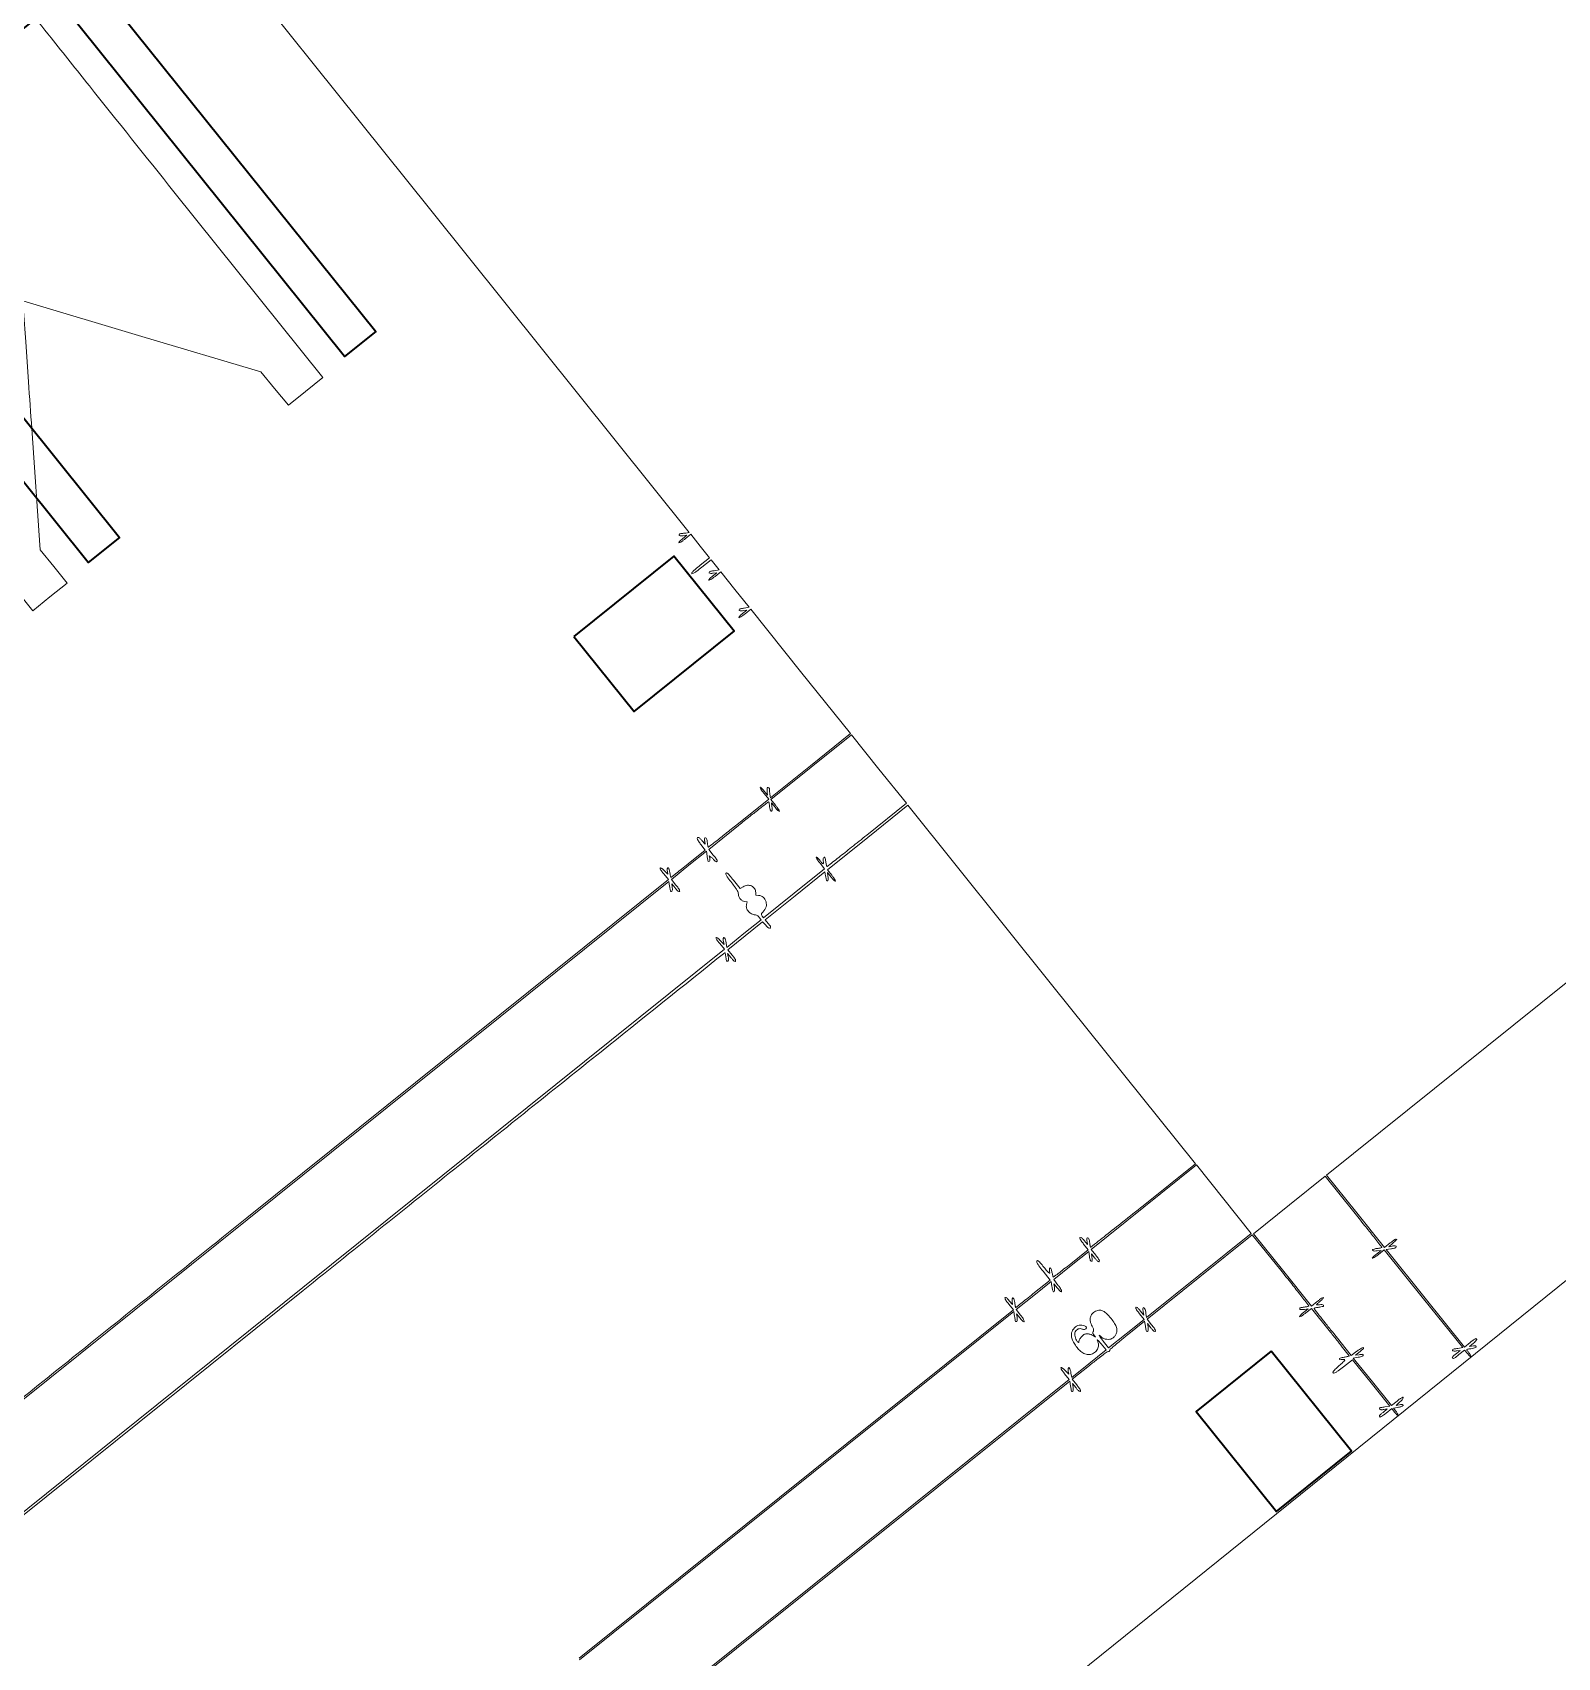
# Model space of a CAD drawing. Header units: metres. Extents: x 7511766 to 7511973, y 4692310 to 4692411.
# Drawn here: x 7511952.18 to 7511961.69, y 4692350.5 to 4692360.63 of the extents above; entities that cross this region are included whole.
import ezdxf

# ---------------------------------------------------------------- set-up
doc = ezdxf.new("R2010")
doc.units = ezdxf.units.M
doc.layers.get('0').update_dxf_attribs({"lineweight": 0})
for name, color, linetype, lineweight in [('A - objekti 1 gjendja faktike_Pen_No__1', 7, 'Continuous', 0), ('ll-cde-shtyllat', 7, 'Continuous', 0), ('shytllat', 5, 'Continuous', 0)]:
    doc.layers.add(name, color=color, linetype=linetype, lineweight=lineweight)
doc.layers.add('A - objekti 1 gjendja faktike_Pen_No__8', color=7, linetype='Continuous', lineweight=0, true_color=0xa80f02)
doc.layers.get('0').freeze()

# ---------------------------------------------------------------- blocks, each defined once
blk = doc.blocks.new('A$C51214811')
for points in [[(494.49, 37.88, -0.000004), (503.41, 37.86, -0.425827)], [(368.33, 156.34), (370.53, 156.34), (370.53, 158.62), (370.53, 160.9), (368.31, 160.9), (366.08, 160.9), (355.68, 168.11, 0.000017), (351.67, 170.88, 0.000027), (348.26, 173.25, 0.000004), (345.22, 175.34, 0.001686)], [(344.74, 175.68), (355.37, 183.03), (365.99, 190.39), (368.24, 190.43), (370.49, 190.47), (370.49, 192.76), (370.49, 195.04), (345.72, 195.06, -0.000133), (331.63, 195.08, -0.001108), (325.24, 195.1, -0.000175), (321.04, 195.13, -0.412304)], [(320.96, 214.71), (363.94, 214.71), (406.92, 214.71), (406.73, 214.39, -0.004855), (406.66, 214.27, -0.005537), (406.58, 214.14, -0.005042), (406.51, 214.04, -0.030884), (406.47, 214, 0.094374), (406.42, 213.9, 0.116251), (406.41, 213.8, 0.159083), (406.44, 213.72, 0.211125), (406.51, 213.7, 0.175744), (406.56, 213.71, 0.030637), (406.64, 213.79, 0.030019), (406.72, 213.89, 0.022931), (406.8, 214.01), (406.99, 214.33), (406.99, 213.76, 0.013372), (407, 213.54, 0.023366), (407.02, 213.35, 0.020491), (407.05, 213.21, 0.346819), (407.08, 213.19, 0.365646), (407.11, 213.22, 0.014491), (407.14, 213.4, 0.018502), (407.16, 213.64, 0.009164), (407.16, 213.95), (407.16, 214.71), (408.73, 214.71), (410.29, 214.71), (410.29, 213.48, 0.003213), (410.3, 212.81, 0.022561), (410.32, 212.48, 0.049302), (410.35, 212.31, 0.328801), (410.42, 212.26, 0.328801), (410.49, 212.31, 0.049302), (410.52, 212.48, 0.022561), (410.54, 212.81, 0.003213), (410.55, 213.48), (410.55, 214.71), (411.23, 214.71), (411.9, 214.71), (411.65, 214.26, 0.005105), (411.47, 213.93, 0.05887), (411.41, 213.79, 0.273209), (411.43, 213.72, 0.194915), (411.5, 213.7, 0.175744), (411.55, 213.71, 0.030637), (411.63, 213.79, 0.030019), (411.71, 213.89, 0.022931), (411.79, 214.01), (411.98, 214.33), (411.98, 213.76, 0.013372), (411.99, 213.54, 0.023366), (412.01, 213.35, 0.020491), (412.04, 213.21, 0.346819), (412.07, 213.19, 0.365646), (412.11, 213.22, 0.014491), (412.13, 213.4, 0.018502), (412.15, 213.64, 0.009164), (412.16, 213.95), (412.16, 214.71), (414.52, 214.71), (416.89, 214.71), (416.64, 214.26, 0.005105), (416.46, 213.93, 0.05887), (416.4, 213.79, 0.273209), (416.42, 213.72, 0.194915), (416.49, 213.7, 0.175744), (416.54, 213.71, 0.030637), (416.62, 213.79, 0.030019), (416.7, 213.89, 0.022931), (416.78, 214.01), (416.97, 214.33), (416.97, 213.76, 0.013372), (416.98, 213.54, 0.023366), (417, 213.35, 0.020491), (417.03, 213.21, 0.346819), (417.06, 213.19, 0.365646), (417.1, 213.22, 0.014491), (417.12, 213.4, 0.018502), (417.14, 213.64, 0.009164), (417.15, 213.95), (417.15, 214.71), (425.44, 214.71), (433.73, 214.71), (433.73, 209.37), (433.73, 204.04), (433.41, 204.23, -0.004855), (433.28, 204.3, -0.005537), (433.16, 204.38, -0.005042), (433.06, 204.45, -0.030884), (433.01, 204.49, 0.094374), (432.92, 204.54, 0.116251), (432.82, 204.55, 0.159083), (432.74, 204.52, 0.211125), (432.71, 204.45, 0.175744), (432.73, 204.4, 0.030637), (432.81, 204.32, 0.030019), (432.91, 204.24, 0.022931), (433.03, 204.16), (433.35, 203.97), (432.78, 203.97, 0.013372), (432.55, 203.96, 0.023366), (432.37, 203.94, 0.020491), (432.23, 203.92, 0.346819), (432.21, 203.88, 0.365646), (432.24, 203.85, 0.014491), (432.42, 203.82, 0.018502), (432.66, 203.8, 0.009164), (432.97, 203.8), (433.73, 203.8), (433.73, 199.78, -0.001026), (433.73, 198.24, -0.001711), (433.72, 196.94, -0.000118), (433.7, 195.78, -0.410874), (433.68, 195.76, -0.123338), (433.66, 195.77, -0.004527), (433.55, 195.82, -0.008014), (433.44, 195.89, -0.005516), (433.31, 195.97, 0.025038), (433.07, 196.11, 0.062172), (432.88, 196.17, 0.131175), (432.76, 196.17, 0.326866), (432.71, 196.1, 0.190299), (432.73, 196.06, 0.029092), (432.79, 196, 0.029066), (432.88, 195.93, 0.021498), (432.99, 195.87), (433.26, 195.72), (432.73, 195.69, 0.00848), (432.44, 195.67, 0.060326), (432.3, 195.64, 0.17153), (432.24, 195.6, 0.191761), (432.22, 195.52, 0.202683), (432.27, 195.45, 0.091745), (432.38, 195.4, 0.039345), (432.59, 195.37, 0.006432), (432.99, 195.35), (433.73, 195.33), (433.73, 193.05, -0.001383), (433.73, 192.17, -0.002307), (433.72, 191.44, -0.000215), (433.71, 190.78, -0.409647), (433.69, 190.77, -0.118776), (433.67, 190.77, -0.002401), (433.56, 190.83, -0.005535), (433.44, 190.9, -0.003675), (433.29, 190.98, 0.011167), (433.14, 191.06, 0.013731), (433, 191.13, 0.012176), (432.88, 191.18, 0.090598), (432.82, 191.19, 0.192997), (432.74, 191.16, 0.340288), (432.73, 191.09, 0.109392), (432.82, 190.99, 0.035201), (432.99, 190.88), (433.26, 190.73), (432.76, 190.68, 0.017263), (432.56, 190.66, 0.029087), (432.39, 190.62, 0.030909), (432.27, 190.58, 0.218326), (432.23, 190.54, 0.394038), (432.25, 190.48, 0.06108), (432.37, 190.45, 0.029434), (432.58, 190.43, 0.006363), (432.96, 190.43), (433.73, 190.43), (433.73, 134.21, -0.000056), (433.73, 112.66, -0.000094), (433.72, 94.51)], [(433.9, 77.83), (433.9, 134.09), (433.9, 190.35), (434.35, 190.09, 0.005091), (434.68, 189.91, 0.060859), (434.82, 189.85, 0.280946), (434.88, 189.87, 0.183407), (434.91, 189.95, 0.174943), (434.89, 190, 0.032609), (434.82, 190.08, 0.031428), (434.72, 190.16, 0.024173), (434.6, 190.24), (434.28, 190.43), (434.85, 190.43, 0.008975), (435.14, 190.43, 0.045684), (435.3, 190.46, 0.104993), (435.39, 190.49, 0.2369), (435.42, 190.56, 0.273642), (435.38, 190.62, 0.084509), (435.27, 190.66, 0.035355), (435.06, 190.68, 0.005946), (434.66, 190.68), (433.9, 190.68), (433.9, 193.02), (433.9, 195.35), (434.35, 195.09, 0.004635), (434.69, 194.9, 0.061099), (434.82, 194.85, 0.294151), (434.89, 194.87, 0.172564), (434.91, 194.94, 0.14518), (434.9, 194.99, 0.046998), (434.85, 195.06, 0.042276), (434.78, 195.12, 0.036479), (434.69, 195.17), (434.47, 195.29), (434.67, 195.35, -0.023462), (434.77, 195.37, -0.011081), (434.89, 195.39, -0.010954), (435.03, 195.41, -0.015192), (435.15, 195.41, 0.030487), (435.27, 195.42, 0.076353), (435.35, 195.45, 0.11964), (435.4, 195.49, 0.160636), (435.42, 195.55, 0.273642), (435.38, 195.61, 0.084509), (435.27, 195.65, 0.035355), (435.06, 195.67, 0.005946), (434.66, 195.67), (433.9, 195.67), (433.9, 199.65, -0.001495), (433.9, 201.18, -0.002496), (433.92, 202.46, -0.000251), (433.93, 203.6, -0.421442), (433.96, 203.62, -0.10382), (434, 203.61, -0.007062), (434.11, 203.56, -0.009869), (434.23, 203.49, -0.007234), (434.36, 203.41, 0.012708), (434.5, 203.33, 0.015414), (434.63, 203.27, 0.01405), (434.75, 203.22, 0.095102), (434.81, 203.2, 0.218217), (434.89, 203.24, 0.339983), (434.89, 203.31, 0.086405), (434.78, 203.43, 0.02268), (434.55, 203.58), (434.19, 203.79), (434.81, 203.8, 0.012065), (435.05, 203.8, 0.0222), (435.25, 203.82, 0.01921), (435.39, 203.85, 0.352506), (435.42, 203.88, 0.365646), (435.39, 203.92, 0.014491), (435.21, 203.94, 0.018502), (434.97, 203.96, 0.009164), (434.66, 203.97), (433.9, 203.97), (433.9, 209.34), (433.9, 214.71), (438.47, 214.71), (443.03, 214.71), (443.03, 209.42, -0.000903), (443.03, 207.39, -0.001507), (443.02, 205.69, -0.000092), (443, 204.16, -0.411285), (442.98, 204.13, -0.112389), (442.95, 204.14, -0.003975), (442.83, 204.2, -0.007185), (442.68, 204.28, -0.004948), (442.52, 204.37, 0.023312), (442.12, 204.57, 0.512959), (442.03, 204.51, 0.260592), (442.1, 204.35, 0.019352), (442.5, 204.08, -0.16362), (442.53, 204.03, -0.444968), (442.52, 203.99, -0.055603), (442.39, 203.98, -0.004947), (442.08, 203.97, 0.013429), (441.86, 203.96, 0.023296), (441.68, 203.94, 0.020304), (441.54, 203.92, 0.34644), (441.51, 203.88, 0.365646), (441.54, 203.85, 0.014491), (441.72, 203.82, 0.018502), (441.96, 203.8, 0.009164), (442.27, 203.8), (443.03, 203.8), (443.03, 199.74), (443.03, 195.67), (442.79, 195.67, -0.045202), (442.65, 195.69, -0.173936), (442.58, 195.73, -0.124084), (442.54, 195.82, -0.018531), (442.5, 196.02, 0.048604), (442.43, 196.33, 0.070608), (442.3, 196.58, 0.075596), (442.12, 196.77, 0.066008), (441.88, 196.91, 0.067667), (441.6, 196.99, 0.080305), (441.33, 196.98, 0.082194), (441.08, 196.88, 0.075227), (440.87, 196.71), (440.67, 196.5), (440.45, 196.68, 0.141316), (440.06, 196.84, 0.144435), (439.66, 196.76, 0.132324), (439.33, 196.47, 0.111067), (439.17, 196.03), (439.12, 195.67), (438.03, 195.67, 0.002898), (437.37, 195.67, 0.031598), (437.11, 195.65, 0.115524), (436.99, 195.61, 0.299041), (436.96, 195.53, 0.239075), (437.02, 195.45, 0.074021), (437.17, 195.4, 0.028183), (437.47, 195.37, 0.003355), (438.12, 195.36, -0.004423), (438.75, 195.34, -0.025553), (439.09, 195.31, -0.050017), (439.3, 195.25, -0.08163), (439.46, 195.16, 0.092458), (439.7, 195.04, 0.078532), (439.98, 195, 0.080314), (440.25, 195.05, 0.10485), (440.47, 195.18), (440.66, 195.36), (440.84, 195.14, 0.130156), (441.13, 194.92, 0.102991), (441.51, 194.85, 0.097984), (441.91, 194.94, 0.105537), (442.24, 195.18, -0.071584), (442.32, 195.24, -0.054902), (442.43, 195.3, -0.048331), (442.56, 195.33, -0.034219), (442.71, 195.34), (443.03, 195.34), (443.03, 193.04), (443.03, 190.75), (442.66, 190.97, 0.014122), (442.51, 191.06, 0.016351), (442.36, 191.13, 0.015522), (442.23, 191.18, 0.086748), (442.15, 191.19, 0.153061), (442.05, 191.16, 0.384928), (442.03, 191.09, 0.122288), (442.13, 190.98, 0.033834), (442.33, 190.87), (442.64, 190.73), (442.1, 190.68, 0.01551), (441.88, 190.66, 0.028269), (441.7, 190.62, 0.030562), (441.58, 190.58, 0.222764), (441.53, 190.54, 0.394072), (441.56, 190.48, 0.061095), (441.67, 190.45, 0.029435), (441.89, 190.43, 0.006363), (442.27, 190.43), (443.03, 190.43), (443.03, 134.21), (443.03, 77.98)], [(443.29, 77.83), (443.29, 134.04, -0.000106), (443.29, 155.6, -0.000176), (443.31, 173.75, -0.000001), (443.33, 190.23, -0.415883), (443.35, 190.26, -0.111035), (443.39, 190.25, -0.00754), (443.5, 190.2, -0.010506), (443.62, 190.13, -0.007675), (443.75, 190.05, 0.00846), (444.01, 189.9, 0.082579), (444.13, 189.85, 0.307657), (444.19, 189.88, 0.142341), (444.22, 189.96, 0.168972), (444.2, 190.02, 0.03918), (444.13, 190.1, 0.036138), (444.02, 190.18, 0.0286), (443.9, 190.25), (443.58, 190.42), (444.16, 190.43, 0.009031), (444.45, 190.43, 0.045588), (444.61, 190.45, 0.104163), (444.7, 190.49, 0.236978), (444.73, 190.56, 0.266366), (444.69, 190.62, 0.088943), (444.59, 190.66, 0.037256), (444.39, 190.68, 0.00643), (444.01, 190.68), (443.29, 190.68), (443.29, 193.01), (443.29, 195.33), (443.77, 195.35, 0.012571), (444.02, 195.37, 0.055818), (444.17, 195.4, 0.10964), (444.25, 195.45, 0.156356), (444.29, 195.53, 0.170556), (444.28, 195.6, 0.199387), (444.22, 195.65, 0.066037), (444.09, 195.67, 0.008037), (443.8, 195.67), (443.29, 195.67), (443.29, 199.66), (443.29, 203.64), (443.66, 203.42, 0.010478), (443.81, 203.34, 0.013276), (443.96, 203.27, 0.011328), (444.08, 203.22, 0.097751), (444.14, 203.2, 0.337884), (444.19, 203.25, 0.233138), (444.18, 203.33, 0.071039), (444.04, 203.47, 0.030186), (443.83, 203.6), (443.5, 203.79), (444.11, 203.8, 0.012089), (444.36, 203.8, 0.022171), (444.55, 203.82, 0.019132), (444.7, 203.85, 0.352327), (444.73, 203.88, 0.362465), (444.7, 203.92, 0.015687), (444.53, 203.94, 0.019442), (444.3, 203.96, 0.009838), (444.01, 203.97), (443.29, 203.97), (443.29, 209.34), (443.29, 214.71), (467.19, 214.71), (491.09, 214.71), (491.09, 207.73, -0.00059), (491.08, 205.05, -0.000985), (491.07, 202.8, -0.000039), (491.06, 200.77, -0.412323), (491.04, 200.75, -0.123338), (491.01, 200.76, -0.004527), (490.91, 200.81, -0.008014), (490.8, 200.88, -0.005516), (490.66, 200.96, 0.025038), (490.43, 201.1, 0.062172), (490.24, 201.16, 0.131175), (490.12, 201.16, 0.326866), (490.07, 201.09, 0.190299), (490.09, 201.05, 0.029092), (490.15, 200.99, 0.029066), (490.24, 200.92, 0.021498), (490.35, 200.86), (490.62, 200.71), (490.09, 200.68, 0.011248), (489.84, 200.67, 0.045136), (489.68, 200.64, 0.089857), (489.59, 200.59, 0.239244), (489.56, 200.54, 0.284034), (489.6, 200.47, 0.076103), (489.72, 200.44, 0.033861), (489.93, 200.42, 0.006149), (490.33, 200.41), (491.09, 200.41), (491.09, 198.08, -0.002549), (491.08, 197.19, -0.004335), (491.07, 196.44, -0.000837), (491.05, 195.79, -0.540983), (491.02, 195.78, -0.005811), (490.98, 195.8, -0.000383), (490.86, 195.86, -0.000554), (490.72, 195.93, -0.000414), (490.56, 196.01, 0.018282), (490.4, 196.08, 0.027125), (490.26, 196.14, 0.025584), (490.14, 196.16, 0.248378), (490.09, 196.15, 0.275435), (490.08, 196.1, 0.127251), (490.12, 196.03, 0.04344), (490.23, 195.94, 0.006451), (490.47, 195.79, -0.495964), (490.47, 195.74, -0.151147), (490.39, 195.7, -0.026428), (490.15, 195.69, -0.003464), (489.62, 195.68, 0.003276), (489.03, 195.67, 0.034539), (488.79, 195.65, 0.125798), (488.68, 195.61, 0.283134), (488.65, 195.53, 0.245611), (488.71, 195.45, 0.070014), (488.87, 195.4, 0.026619), (489.18, 195.37, 0.003075), (489.88, 195.36), (491.09, 195.33), (491.09, 193.05, -0.001382), (491.08, 192.17, -0.002306), (491.08, 191.44, -0.000214), (491.07, 190.78, -0.409649), (491.05, 190.77, -0.118776), (491.03, 190.77, -0.002401), (490.92, 190.83, -0.005535), (490.8, 190.9, -0.003675), (490.65, 190.98, 0.011167), (490.5, 191.06, 0.013731), (490.36, 191.13, 0.012176), (490.24, 191.18, 0.090598), (490.18, 191.19, 0.188548), (490.1, 191.16, 0.340202), (490.09, 191.09, 0.103425), (490.17, 190.99, 0.028074), (490.35, 190.86), (490.62, 190.69), (490.09, 190.68, 0.010038), (489.82, 190.68, 0.04885), (489.67, 190.66, 0.11021), (489.59, 190.62, 0.227201), (489.56, 190.56, 0.273642), (489.6, 190.49, 0.084509), (489.71, 190.45, 0.035355), (489.92, 190.43, 0.005946), (490.33, 190.43), (491.09, 190.43), (491.09, 132.51)], [(491.26, 132.44), (491.26, 190.35), (491.71, 190.09, 0.005105), (492.04, 189.91, 0.05887), (492.18, 189.85, 0.273209), (492.24, 189.87, 0.194915), (492.27, 189.94, 0.175744), (492.25, 190, 0.030637), (492.18, 190.07, 0.030019), (492.07, 190.16, 0.022931), (491.95, 190.24), (491.64, 190.42), (492.22, 190.43, 0.009126), (492.49, 190.43, 0.039013), (492.66, 190.45, 0.08811), (492.74, 190.49, 0.348167), (492.76, 190.54, 0.245891), (492.71, 190.58, 0.029679), (492.55, 190.62, 0.024548), (492.32, 190.65, 0.009086), (491.99, 190.67), (491.26, 190.69), (491.26, 193.01), (491.26, 195.34), (491.71, 195.08, 0.005105), (492.04, 194.9, 0.05887), (492.18, 194.85, 0.273209), (492.24, 194.86, 0.194915), (492.27, 194.93, 0.175744), (492.25, 194.99, 0.030637), (492.18, 195.06, 0.030019), (492.07, 195.15, 0.022931), (491.95, 195.23), (491.64, 195.41), (492.22, 195.42, 0.009126), (492.49, 195.42, 0.039013), (492.66, 195.44, 0.08811), (492.74, 195.48, 0.348167), (492.76, 195.53, 0.245891), (492.71, 195.58, 0.029679), (492.55, 195.61, 0.024548), (492.32, 195.64, 0.009086), (491.99, 195.66), (491.26, 195.68), (491.26, 198.01), (491.26, 200.34), (491.72, 200.08, 0.013632), (491.92, 199.97, 0.036849), (492.07, 199.9, 0.055394), (492.18, 199.88, 0.285851), (492.23, 199.91, 0.078544), (492.26, 199.98, 0.25054), (492.25, 200.03, 0.068732), (492.18, 200.08, 0.002883), (491.93, 200.23), (491.64, 200.41), (492.21, 200.41, 0.008923), (492.5, 200.42, 0.04577), (492.66, 200.44, 0.10575), (492.75, 200.48, 0.236826), (492.78, 200.54, 0.273642), (492.74, 200.6, 0.084509), (492.63, 200.64, 0.035355), (492.42, 200.66, 0.005946), (492.02, 200.67), (491.26, 200.67), (491.26, 207.69), (491.26, 214.71), (495.82, 214.71), (500.39, 214.71), (500.39, 207.72), (500.39, 200.73), (500.02, 200.95, 0.022026), (499.76, 201.09, 0.057906), (499.55, 201.16, 0.122542), (499.43, 201.16, 0.335193), (499.38, 201.09, 0.203358), (499.4, 201.05, 0.025204), (499.47, 200.98, 0.026473), (499.57, 200.91, 0.018981), (499.7, 200.84), (500.01, 200.67), (499.44, 200.67, 0.009031), (499.15, 200.66, 0.045588), (498.99, 200.64, 0.104163), (498.9, 200.6, 0.236978), (498.87, 200.54, 0.273642), (498.91, 200.48, 0.084509), (499.02, 200.44, 0.035355), (499.23, 200.42, 0.005946), (499.63, 200.41), (500.39, 200.41), (500.39, 198.04), (500.39, 195.67), (499.48, 195.68, -0.003863), (499.15, 195.69, -0.008818), (498.89, 195.7, -0.015787), (498.74, 195.72, -0.845943), (498.74, 195.73, 0.000047), (498.82, 195.75, 0.000026), (498.92, 195.77, 0.000026), (499.01, 195.79, 0.000041), (499.1, 195.81, 0.091613), (499.33, 195.9, 0.052603), (499.57, 196.09, 0.05283), (499.76, 196.33, 0.097715), (499.85, 196.55, 0.045977), (499.86, 196.69, 0.033525), (499.85, 196.84, 0.032288), (499.82, 197, 0.033585), (499.77, 197.14, 0.104953), (499.57, 197.44, 0.093792), (499.25, 197.64, 0.067479), (498.8, 197.75, 0.027671), (498.17, 197.79, 0.035433), (497.41, 197.74, 0.10516), (496.92, 197.56, 0.150741), (496.64, 197.24, 0.103888), (496.54, 196.77, 0.087219), (496.61, 196.37, 0.121592), (496.82, 196.07, 0.099552), (497.17, 195.86, 0.044644), (497.7, 195.72, -0.032606), (497.84, 195.69, -0.065328), (497.94, 195.64, -0.085116), (498.01, 195.58, -0.10554), (498.05, 195.5, 0.093259), (498.09, 195.43, 0.113416), (498.15, 195.37, 0.083983), (498.24, 195.34, 0.032314), (498.38, 195.33), (498.66, 195.32), (498.39, 195.24, 0.05458), (498.27, 195.19, 0.028106), (498.13, 195.11, 0.027561), (498, 195, 0.037209), (497.9, 194.9, 0.029405), (497.78, 194.74, 0.074549), (497.72, 194.61, 0.072535), (497.7, 194.46, 0.026727), (497.71, 194.26, 0.031012), (497.74, 194.11, 0.027174), (497.78, 193.95, 0.028137), (497.84, 193.81, 0.069644), (497.9, 193.73, -0.010125), (497.99, 193.62, -0.29066), (498, 193.58, -0.281034), (497.97, 193.56, -0.009632), (497.82, 193.56, -0.06538), (497.55, 193.6, -0.050678), (497.27, 193.7, -0.053033), (497.04, 193.85, -0.117448), (496.91, 194.01, -0.088801), (496.86, 194.23, -0.091593), (496.88, 194.45, -0.097345), (496.98, 194.64, -0.116273), (497.14, 194.76, 0.05591), (497.23, 194.82, 0.077484), (497.29, 194.88, 0.081855), (497.33, 194.97, 0.071083), (497.35, 195.06, 0.033646), (497.34, 195.17, 0.197222), (497.31, 195.22, 0.203472), (497.26, 195.23, 0.035991), (497.16, 195.21, 0.166211), (496.71, 194.89, 0.151956), (496.53, 194.35, 0.141227), (496.68, 193.77, 0.139974), (497.12, 193.36, 0.068762), (497.5, 193.23, 0.030667), (498.02, 193.16, 0.030666), (498.56, 193.15, 0.056497), (499, 193.22, 0.094072), (499.44, 193.44, 0.109169), (499.74, 193.79, 0.113488), (499.85, 194.23, 0.108278), (499.77, 194.68, 0.05925), (499.65, 194.89, 0.074902), (499.5, 195.05, 0.065918), (499.29, 195.17, 0.034802), (499, 195.26, -0.498771), (498.99, 195.28, -0.237394), (499.02, 195.31, -0.022974), (499.22, 195.32, -0.00486), (499.57, 195.33), (500.39, 195.34), (500.39, 193.05), (500.39, 190.75), (500, 190.97, 0.011597), (499.84, 191.06, 0.014102), (499.69, 191.13, 0.012683), (499.56, 191.18, 0.089272), (499.49, 191.19, 0.171861), (499.4, 191.16, 0.352784), (499.39, 191.09, 0.117079), (499.48, 190.99, 0.034501), (499.65, 190.88), (499.93, 190.73), (499.43, 190.68, 0.017263), (499.22, 190.66, 0.029087), (499.06, 190.62, 0.030909), (498.93, 190.58, 0.218326), (498.89, 190.54, 0.394038), (498.91, 190.48, 0.06108), (499.03, 190.45, 0.029434), (499.25, 190.43, 0.006363), (499.62, 190.43), (500.39, 190.43), (500.39, 132.52)], [(500.56, 132.44), (500.56, 190.36), (501.02, 190.1, 0.004639), (501.35, 189.91, 0.060119), (501.49, 189.85, 0.289671), (501.55, 189.87, 0.17782), (501.58, 189.95, 0.174943), (501.56, 190, 0.032609), (501.48, 190.08, 0.031428), (501.38, 190.16, 0.024173), (501.26, 190.24), (500.94, 190.43), (501.51, 190.43, 0.008975), (501.81, 190.43, 0.045684), (501.97, 190.46, 0.104993), (502.05, 190.49, 0.2369), (502.09, 190.56, 0.273642), (502.05, 190.62, 0.084509), (501.94, 190.66, 0.035355), (501.73, 190.68, 0.005946), (501.32, 190.68), (500.56, 190.68), (500.56, 192.99, -0.002271), (500.57, 194.1, -0.008249), (500.59, 194.8, -0.006431), (500.61, 195.29, -0.181348), (500.66, 195.4, 0.049631), (500.71, 195.46, 0.147822), (500.72, 195.51, 0.147822), (500.71, 195.55, 0.049631), (500.66, 195.61, -0.181418), (500.61, 195.72, -0.006399), (500.59, 196.21, -0.008224), (500.57, 196.92, -0.002261), (500.56, 198.03), (500.56, 200.34), (501.03, 200.08, 0.003411), (501.38, 199.88, 0.064225), (501.5, 199.84, 0.337749), (501.56, 199.86, 0.128585), (501.58, 199.95, 0.168972), (501.56, 200, 0.03918), (501.48, 200.08, 0.036138), (501.38, 200.16, 0.0286), (501.26, 200.24), (500.94, 200.41), (501.51, 200.41, 0.009031), (501.81, 200.42, 0.045588), (501.97, 200.44, 0.104163), (502.05, 200.48, 0.236978), (502.09, 200.54, 0.273642), (502.05, 200.6, 0.084509), (501.94, 200.64, 0.035355), (501.73, 200.66, 0.005946), (501.32, 200.67), (500.56, 200.67), (500.56, 207.69), (500.56, 214.71), (505.3, 214.71, -0.001255), (507.12, 214.71, -0.002093), (508.65, 214.69, -0.000177), (510.01, 214.67, -0.412086), (510.04, 214.65, -0.111035), (510.03, 214.61, -0.00754), (509.98, 214.5, -0.010506), (509.91, 214.38, -0.007675), (509.83, 214.24, 0.013093), (509.75, 214.11, 0.015532), (509.68, 213.97, 0.014424), (509.63, 213.86, 0.08935), (509.62, 213.79, 0.300243), (509.66, 213.73, 0.270054), (509.74, 213.73, 0.076762), (509.87, 213.87, 0.029789), (510.01, 214.08), (510.2, 214.41), (510.21, 213.8, 0.012089), (510.21, 213.56, 0.022171), (510.23, 213.36, 0.019132), (510.26, 213.21, 0.352327), (510.29, 213.19, 0.365646), (510.33, 213.22, 0.014491), (510.35, 213.4, 0.018502), (510.37, 213.64, 0.009164), (510.38, 213.95), (510.38, 214.71), (513.56, 214.71, -0.001871), (514.77, 214.71, -0.003165), (515.79, 214.69, -0.000447), (516.69, 214.67, -0.543881), (516.7, 214.65, -0.005811), (516.68, 214.6, -0.000383), (516.62, 214.48, -0.000554), (516.55, 214.34, -0.000414), (516.47, 214.18, 0.018461), (516.29, 213.8, 0.411814), (516.33, 213.69, 0.354344), (516.45, 213.73, 0.017708), (516.69, 214.09, -0.511902), (516.74, 214.09, -0.130962), (516.78, 214.01, -0.026458), (516.81, 213.76, -0.003829), (516.84, 213.25, 0.003918), (516.88, 212.68, 0.03168), (516.92, 212.43, 0.092882), (516.97, 212.31, 0.305214), (517.05, 212.27, 0.26022), (517.12, 212.34, 0.057918), (517.17, 212.51, 0.02474), (517.19, 212.83, 0.003278), (517.21, 213.51), (517.23, 214.71), (520.32, 214.71), (523.42, 214.71), (523.16, 214.26, 0.004616), (522.96, 213.91, 0.066284), (522.91, 213.78, 0.315049), (522.94, 213.72, 0.147671), (523.02, 213.69, 0.168972), (523.08, 213.72, 0.03918), (523.16, 213.79, 0.036138), (523.24, 213.89, 0.0286), (523.31, 214.01), (523.48, 214.33), (523.49, 213.76, 0.009031), (523.49, 213.47, 0.045588), (523.51, 213.3, 0.104163), (523.55, 213.22, 0.236978), (523.62, 213.19, 0.273642), (523.68, 213.22, 0.084509), (523.72, 213.34, 0.035355), (523.74, 213.54, 0.005946), (523.74, 213.95), (523.74, 214.71), (524.21, 214.71, 0.017105), (524.39, 214.72, 0.027868), (524.54, 214.73, 0.026982), (524.65, 214.76, 0.332234), (524.67, 214.79, 0.324248), (524.65, 214.83, 0.030617), (524.55, 214.85, 0.03004), (524.41, 214.87, 0.018511), (524.24, 214.88), (523.81, 214.88), (524.03, 215.27, 0.011597), (524.12, 215.43, 0.014102), (524.19, 215.58, 0.012683), (524.24, 215.71, 0.089272), (524.25, 215.78, 0.18104), (524.22, 215.87, 0.365083), (524.15, 215.88, 0.111398), (524.04, 215.78, 0.034758), (523.93, 215.58), (523.78, 215.27), (523.74, 215.81, 0.01551), (523.72, 216.03, 0.028269), (523.68, 216.21, 0.030562), (523.64, 216.34, 0.222764), (523.59, 216.38, 0.394072), (523.54, 216.36, 0.061095), (523.51, 216.24, 0.029435), (523.49, 216.02, 0.006363), (523.49, 215.65), (523.49, 214.88), (520.32, 214.88), (517.14, 214.88), (517.4, 215.34, 0.013355), (517.51, 215.54, 0.038063), (517.57, 215.7, 0.059741), (517.59, 215.8, 0.278577), (517.57, 215.85, 0.031), (517.53, 215.87, 0.046666), (517.49, 215.89, 0.057974), (517.46, 215.89, 0.246146), (517.45, 215.88, 0.013628), (517.44, 215.86, 0.000456), (517.38, 215.77, 0.000865), (517.32, 215.67, 0.000603), (517.25, 215.56), (517.06, 215.26), (517.06, 215.84, 0.009062), (517.05, 216.11, 0.039053), (517.04, 216.28, 0.088868), (517, 216.36, 0.348476), (516.95, 216.38, 0.245891), (516.9, 216.33, 0.029679), (516.87, 216.17, 0.024548), (516.84, 215.94, 0.009086), (516.82, 215.61), (516.8, 214.88), (513.67, 214.88, -0.001528), (512.47, 214.88, -0.002548), (511.46, 214.89, -0.000262), (510.57, 214.91, -0.409141), (510.55, 214.93, -0.112389), (510.55, 214.96, -0.003975), (510.61, 215.09, -0.007185), (510.69, 215.23, -0.004948), (510.78, 215.39, 0.023312), (510.98, 215.79, 0.512959), (510.92, 215.89, 0.260592), (510.76, 215.82, 0.019352), (510.49, 215.42, -0.16362), (510.44, 215.38, -0.444968), (510.4, 215.4, -0.055603), (510.39, 215.52, -0.004947), (510.38, 215.83, 0.013429), (510.37, 216.05, 0.023296), (510.35, 216.24, 0.020304), (510.33, 216.38, 0.34644), (510.29, 216.4, 0.365646), (510.26, 216.37, 0.014491), (510.23, 216.19, 0.018502), (510.21, 215.95, 0.009164), (510.21, 215.64), (510.21, 214.88), (505.38, 214.88), (500.56, 214.88), (500.56, 219.66), (500.56, 224.44), (505.3, 224.44, -0.001255), (507.12, 224.43, -0.002095), (508.65, 224.42, -0.000177), (510.01, 224.4, -0.422286), (510.03, 224.38, -0.10382), (510.02, 224.34, -0.007062), (509.97, 224.23, -0.009869), (509.9, 224.11, -0.007234), (509.82, 223.97, 0.012708), (509.74, 223.84, 0.015414), (509.68, 223.7, 0.01405), (509.63, 223.59, 0.095102), (509.61, 223.53, 0.218217), (509.65, 223.45, 0.339983), (509.72, 223.45, 0.086405), (509.84, 223.56, 0.02268), (509.99, 223.78), (510.21, 224.14), (510.21, 223.53, 0.012065), (510.21, 223.29, 0.0222), (510.23, 223.09, 0.01921), (510.26, 222.94, 0.352506), (510.29, 222.92, 0.365646), (510.33, 222.95, 0.014491), (510.35, 223.13, 0.018502), (510.37, 223.37, 0.009164), (510.38, 223.68), (510.38, 224.44), (516.9, 224.44), (523.42, 224.44), (523.16, 223.98, 0.004639), (522.97, 223.65, 0.060119), (522.91, 223.51, 0.289671), (522.93, 223.45, 0.17782), (523.01, 223.42, 0.174943), (523.06, 223.44, 0.032609), (523.14, 223.52, 0.031428), (523.22, 223.62, 0.024173), (523.3, 223.74), (523.48, 224.06), (523.49, 223.49, 0.008975), (523.49, 223.19, 0.045684), (523.51, 223.03, 0.104993), (523.55, 222.95, 0.2369), (523.62, 222.92, 0.273642), (523.68, 222.95, 0.084509), (523.72, 223.06, 0.035355), (523.74, 223.27, 0.005946), (523.74, 223.68), (523.74, 224.44), (524.21, 224.44, 0.017105), (524.39, 224.44, 0.027868), (524.54, 224.46, 0.026982), (524.65, 224.49, 0.332234), (524.67, 224.52, 0.322437), (524.65, 224.56, 0.031449), (524.55, 224.58, 0.03053), (524.41, 224.6, 0.01883), (524.25, 224.61, -0.009755), (524.09, 224.61, -0.016147), (523.95, 224.62, -0.010011), (523.84, 224.63, -0.37274), (523.83, 224.65, -0.123338), (523.83, 224.68, -0.004527), (523.89, 224.78, -0.008014), (523.96, 224.9, -0.005516), (524.04, 225.03, 0.025038), (524.17, 225.27, 0.062172), (524.24, 225.46, 0.131175), (524.23, 225.58, 0.326866), (524.17, 225.62, 0.190299), (524.13, 225.61, 0.029092), (524.07, 225.54, 0.029066), (524, 225.45, 0.021498), (523.94, 225.35), (523.78, 225.07), (523.76, 225.6, 0.011248), (523.74, 225.86, 0.045136), (523.71, 226.01, 0.089857), (523.67, 226.1, 0.239244), (523.61, 226.13, 0.284034), (523.55, 226.09, 0.076103), (523.51, 225.98, 0.033861), (523.49, 225.77, 0.006149), (523.49, 225.37), (523.49, 224.61), (516.98, 224.61), (510.46, 224.61), (510.72, 225.03, 0.009298), (510.89, 225.34, 0.065443), (510.95, 225.51, 0.236264), (510.93, 225.59, 0.222811), (510.86, 225.62, 0.180386), (510.8, 225.6, 0.035725), (510.73, 225.53, 0.033672), (510.65, 225.43, 0.025766), (510.58, 225.31), (510.42, 224.99), (510.39, 225.56, 0.011581), (510.36, 226.09, 0.639683), (510.29, 226.12, 0.186785), (510.22, 225.96, 0.009128), (510.21, 225.37), (510.21, 224.61), (505.38, 224.61), (500.56, 224.61), (500.56, 263.99, -0.000151), (500.57, 279.09, -0.000252)], [(500.58, 291.8, -0.000003), (500.6, 303.34, -0.41574)], [(249.62, 140.26, -0.000004), (249.61, 132.5, -0.413589)], [(98.06, 90.5, -0.000001), (113.4, 90.48, -0.426088)], [(102.62, 138.06, -0.000001), (113.4, 138.04, -0.0589)], [(156.67, 185.38, -0.000002), (156.68, 191.94, -0.41377)], [(249.91, 177.49, -0.000004), (249.93, 185.25, -0.413589)], [(280.28, 214.7, -0.000004), (285.5, 214.69, -0.413656)], [(312.55, 88.27, 0.000001), (312.54, 92.14, 0.000001), (312.53, 96.71)]]:
    blk.add_lwpolyline(points, format="xyb")

msp = doc.modelspace()

# ---------------------------------------------------------------- linework, layer by layer
at = {"layer": 'A - objekti 1 gjendja faktike_Pen_No__1', "color": 7, "linetype": 'Continuous', "lineweight": 13}
msp.add_line((7511970.15558, 4692359.62899), (7511934.87694, 4692331.2125), dxfattribs=at)
at = {"layer": 'A - objekti 1 gjendja faktike_Pen_No__8', "color": 14, "linetype": 'Continuous', "lineweight": 35, "true_color": 0xa80f02, "flags": 128}
for points in [[(7511949.18232, 4692358.61705), (7511952.37894, 4692361.18447), (7511954.32016, 4692358.76752), (7511954.12524, 4692358.61097), (7511952.34057, 4692360.833), (7511950.93718, 4692359.70585), (7511952.72185, 4692357.48381), (7511952.52693, 4692357.32726), (7511950.74226, 4692359.5493), (7511949.33887, 4692358.42214), (7511951.12354, 4692356.2001), (7511950.38662, 4692355.60822), (7511950.23007, 4692355.80314), (7511950.77207, 4692356.23846), (7511946.40851, 4692361.6714), (7511944.06954, 4692359.79278), (7511948.43309, 4692354.35986), (7511949.06057, 4692354.86384), (7511949.21712, 4692354.66892), (7511948.39472, 4692354.0084), (7511943.71744, 4692359.83062), (7511946.44688, 4692362.02287)], [(7511955.55547, 4692356.86553), (7511955.93119, 4692356.39773), (7511956.55492, 4692356.89869), (7511956.1792, 4692357.36649)], [(7511959.90354, 4692352.41004), (7511959.43574, 4692352.03432), (7511959.9367, 4692351.41059), (7511960.4045, 4692351.78631)]]:
    msp.add_lwpolyline(points, close=True, dxfattribs=at)
at = {"layer": 'shytllat', "color": 8, "linetype": 'Continuous', "lineweight": 35, "flags": 128}
for points in [[(7511949.18232, 4692358.61705), (7511952.37894, 4692361.18447), (7511954.32016, 4692358.76752), (7511954.12524, 4692358.61097), (7511952.34057, 4692360.833), (7511950.93718, 4692359.70585), (7511952.72185, 4692357.48381), (7511952.52693, 4692357.32726), (7511950.74226, 4692359.5493), (7511949.33887, 4692358.42214), (7511951.12354, 4692356.2001), (7511950.38662, 4692355.60822), (7511950.23007, 4692355.80314), (7511950.77207, 4692356.23846), (7511946.40851, 4692361.6714), (7511944.06954, 4692359.79278), (7511948.43309, 4692354.35986), (7511949.06057, 4692354.86384), (7511949.21712, 4692354.66892), (7511948.39472, 4692354.0084), (7511943.71744, 4692359.83062), (7511946.44688, 4692362.02287)], [(7511955.55547, 4692356.86553), (7511955.93119, 4692356.39773), (7511956.55492, 4692356.89869), (7511956.1792, 4692357.36649)], [(7511959.90354, 4692352.41004), (7511959.43574, 4692352.03432), (7511959.9367, 4692351.41059), (7511960.4045, 4692351.78631)]]:
    msp.add_lwpolyline(points, close=True, dxfattribs=at)

# ---------------------------------------------------------------- block references
at = {"layer": 'll-cde-shtyllat', "xscale": 0.05993101123899882, "yscale": 0.05993101123899882, "zscale": 0.05993101123899882, "rotation": 308.7325131062978}
msp.add_blockref('A$C51214811', (7511930.97796, 4692368.48715), dxfattribs=at)

doc.saveas('drawing.dxf')
